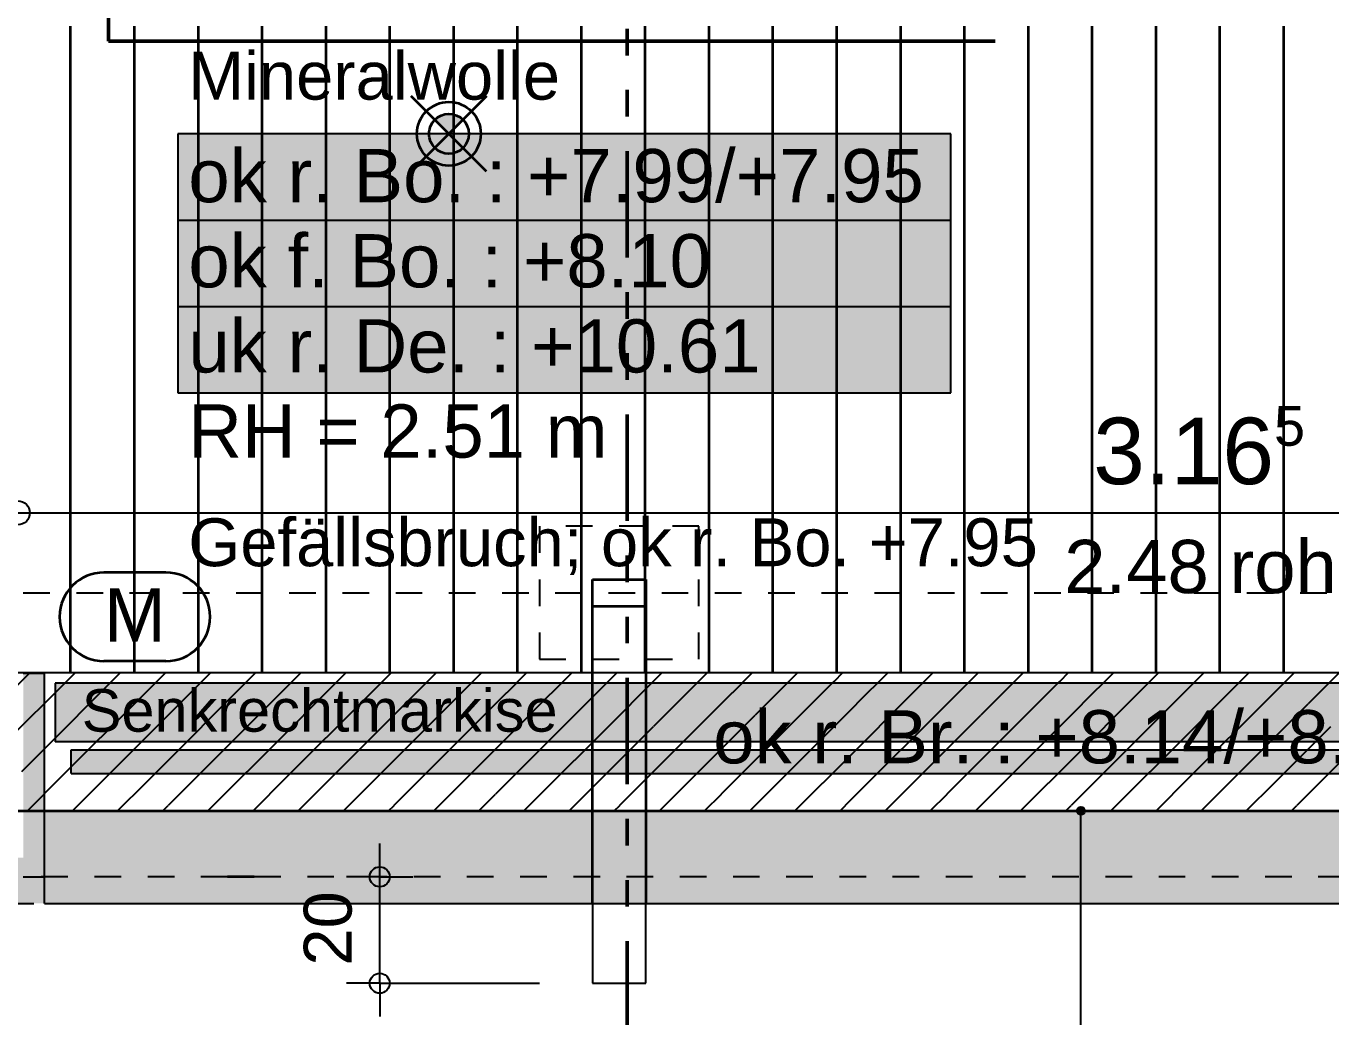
# Model space of a CAD drawing. Header units: centimetres. Extents: x 0.3 to 84.3, y 0.3 to 59.7.
# Drawn here: x 50.247 to 55.151, y 10.415 to 14.14 of the extents above; entities that cross this region are included whole.
import ezdxf

# ---------------------------------------------------------------- set-up
doc = ezdxf.new("R2010")
doc.units = ezdxf.units.CM
for name, pattern in [('AUSGEZOGEN', [0]), ('KURZGESTRICHELT', [0.25, 0.15, -0.1]), ('LINIE_17', [0.05, 0, -0.05]), ('LINIE_23', [0.79, 0.4, -0.13, 0, -0.13, 0, -0.13]), ('PHANTOM', [63.5, 31.75, -6.35, 6.35, -6.35, 6.35, -6.35]), ('PUNKT', [6.35, 0, -6.35]), ('RAND', [44.45, 12.7, -6.35, 12.7, -6.35, 0, -6.35]), ('VERDECKT', [9.525, 6.35, -3.175])]:
    doc.linetypes.add(name, pattern=pattern)
for name, color, linetype, lineweight in [('Allgemein', 7, 'AUSGEZOGEN', 35), ('Ausbau Raeume', 7, 'AUSGEZOGEN', 35), ('Bauachsen grob', 7, 'RAND', 25), ('Beton Ansicht', 7, 'AUSGEZOGEN', 25), ('Beton verdeckt vorne', 7, 'KURZGESTRICHELT', 25), ('Bodenplatte', 7, 'AUSGEZOGEN', 35), ('Decke', 7, 'AUSGEZOGEN', 35), ('Detailmasse', 7, 'AUSGEZOGEN', 25), ('Dichtung', 240, 'AUSGEZOGEN', 25), ('Entwaesserungsb._ Retentionb', 251, 'AUSGEZOGEN', 50), ('Holz Fassadenverkleidung', 7, 'AUSGEZOGEN', 35), ('Holzgelaender', 7, 'AUSGEZOGEN', 50), ('Konstruktion oben', 7, 'VERDECKT', 25), ('Rolladen', 7, 'AUSGEZOGEN', 25), ('Spengler', 7, 'AUSGEZOGEN', 35), ('Text Decke', 7, 'AUSGEZOGEN', 50), ('Text Koten', 7, 'AUSGEZOGEN', 50), ('Text Werkplan Ausfuehrung', 7, 'AUSGEZOGEN', 50), ('Vorhangbrett', 7, 'AUSGEZOGEN', 25), ('Werkplan- Ausfuehrungsmasse', 7, 'AUSGEZOGEN', 25)]:
    doc.layers.add(name, color=color, linetype=linetype, lineweight=lineweight)
doc.layers.add('Elektro Apparate', color=7, linetype='AUSGEZOGEN', lineweight=35, true_color=0x656565)
doc.layers.add('Elektro Text', color=7, linetype='AUSGEZOGEN', lineweight=35, true_color=0x656565)
doc.styles.add('ARIAL', font='ARIAL.TTF')

msp = doc.modelspace()

# ---------------------------------------------------------------- hatches: boundary and pattern name
at = {"layer": 'Allgemein', "linetype": 'AUSGEZOGEN', "lineweight": 25}
msp.add_hatch(color=32, dxfattribs=at).paths.add_polyline_path([(50.236, 11.7057), (50.236, 10.9417), (50.316, 10.9417), (50.316, 11.7057)])
at = {"layer": 'Elektro Apparate', "linetype": 'AUSGEZOGEN', "lineweight": 35}
h = msp.add_hatch(color=40, dxfattribs=at)
h.paths.add_polyline_path([(51.783, 13.6817), (51.836, 13.7347), (51.889, 13.6817), (51.8828, 13.6761), (51.8527, 13.6616), (51.8193, 13.6616), (51.7892, 13.6761)], flags=16)
h.paths.add_polyline_path([(51.889, 13.7878), (51.836, 13.7347), (51.783, 13.7878), (51.7892, 13.7934), (51.8193, 13.8079), (51.8527, 13.8079), (51.8828, 13.7934)], flags=16)
at = {"layer": 'Holzgelaender', "linetype": 'AUSGEZOGEN', "lineweight": 25, "true_color": 0xe3e3e3}
msp.add_hatch(color=254, dxfattribs=at).paths.add_polyline_path([(50.416, 11.4197), (50.416, 11.3297), (56.346, 11.3297), (56.346, 11.4197)])
at = {"layer": 'Rolladen', "linetype": 'AUSGEZOGEN', "lineweight": 25, "true_color": 0xf2edfc}
msp.add_hatch(color=7, dxfattribs=at).paths.add_polyline_path([(56.406, 11.6697), (56.406, 11.4497), (50.356, 11.4497), (50.356, 11.6697)], flags=16)
at = {"layer": 'Spengler', "linetype": 'AUSGEZOGEN', "lineweight": 25, "true_color": 0xfafafa}
for points in [[(50.316, 11.1897), (50.316, 10.8417), (56.446, 10.8417), (56.446, 11.1897)], [(50.236, 11.0137), (45.436, 11.0137), (45.436, 10.9417), (45.356, 10.9417), (45.356, 10.8417), (50.316, 10.8417), (50.316, 10.9417), (50.236, 10.9417)]]:
    msp.add_hatch(color=7, dxfattribs=at).paths.add_polyline_path(points)
at = {"layer": 'Text Koten', "linetype": 'AUSGEZOGEN', "lineweight": 25, "true_color": 0xf1f1f1}
msp.add_hatch(color=7, dxfattribs=at).paths.add_polyline_path([(50.8166, 13.7347), (50.8166, 12.7614), (53.7233, 12.7614), (53.7233, 13.7347)])
at = {"layer": 'Text Werkplan Ausfuehrung', "linetype": 'AUSGEZOGEN', "lineweight": 25}
for points in [[(54.1967, 11.1897), (54.2267, 11.1897), (54.2246, 11.1972)], [(54.1967, 11.1897), (54.2246, 11.1972), (54.1988, 11.1972)], [(54.1988, 11.1822), (54.2267, 11.1897), (54.1967, 11.1897)], [(54.1988, 11.1972), (54.2246, 11.1972), (54.2192, 11.2026)], [(54.1988, 11.1972), (54.2192, 11.2026), (54.2042, 11.2026)], [(54.1988, 11.1822), (54.2246, 11.1822), (54.2267, 11.1897)], [(54.2042, 11.2026), (54.2192, 11.2026), (54.2117, 11.2047)], [(54.2042, 11.1768), (54.2246, 11.1822), (54.1988, 11.1822)], [(54.2042, 11.1768), (54.2192, 11.1768), (54.2246, 11.1822)], [(54.2192, 11.1768), (54.2042, 11.1768), (54.2117, 11.1747)]]:
    msp.add_hatch(color=11, dxfattribs=at).paths.add_polyline_path(points)

# ---------------------------------------------------------------- linework, layer by layer
at = {"layer": 'Allgemein', "color": 7, "linetype": 'AUSGEZOGEN', "lineweight": 25}
for p, q in [((50.316, 11.7057), (50.236, 11.7057)), ((50.316, 11.5497), (50.316, 11.7057)), ((50.316, 10.9417), (50.316, 11.5497)), ((50.236, 10.9417), (50.316, 10.9417))]:
    msp.add_line(p, q, dxfattribs=at)
at = {"layer": 'Ausbau Raeume', "color": 254, "linetype": 'AUSGEZOGEN', "lineweight": 35}
for p, q in [((50.4142, 13.4203), (50.4142, 14.1389)), ((50.6542, 13.4203), (50.6542, 14.1389)), ((50.8942, 13.4203), (50.8942, 14.1389)), ((51.1342, 13.4203), (51.1342, 14.1389)), ((51.3742, 13.4203), (51.3742, 14.1389)), ((51.6142, 13.4203), (51.6142, 14.1389)), ((51.8542, 13.4203), (51.8542, 14.1389)), ((52.0942, 13.4203), (52.0942, 14.1389)), ((52.3342, 13.4203), (52.3342, 14.1389)), ((52.5742, 13.4203), (52.5742, 14.1389)), ((52.8142, 13.4203), (52.8142, 14.1389)), ((53.0542, 13.4203), (53.0542, 14.1389)), ((53.2942, 13.4203), (53.2942, 14.1389)), ((53.5342, 13.4203), (53.5342, 14.1389)), ((53.7742, 13.4203), (53.7742, 14.1389)), ((54.0142, 13.4203), (54.0142, 14.1389)), ((54.2542, 13.4203), (54.2542, 14.1389)), ((54.4942, 13.4203), (54.4942, 14.1389)), ((54.7342, 13.4203), (54.7342, 14.1389)), ((54.9742, 13.4203), (54.9742, 14.1389)), ((50.4142, 12.7003), (50.4142, 13.4189)), ((50.6542, 12.7003), (50.6542, 13.4189)), ((50.8942, 12.7003), (50.8942, 13.4189)), ((51.1342, 12.7003), (51.1342, 13.4189)), ((51.3742, 12.7003), (51.3742, 13.4189)), ((51.6142, 12.7003), (51.6142, 13.4189)), ((51.8542, 12.7003), (51.8542, 13.4189)), ((52.0942, 12.7003), (52.0942, 13.4189)), ((52.3342, 12.7003), (52.3342, 13.4189)), ((52.5742, 12.7003), (52.5742, 13.4189)), ((52.8142, 12.7003), (52.8142, 13.4189)), ((53.0542, 12.7003), (53.0542, 13.4189)), ((53.2942, 12.7003), (53.2942, 13.4189)), ((53.5342, 12.7003), (53.5342, 13.4189)), ((53.7742, 12.7003), (53.7742, 13.4189)), ((54.0142, 12.7003), (54.0142, 13.4189)), ((54.2542, 12.7003), (54.2542, 13.4189)), ((54.4942, 12.7003), (54.4942, 13.4189)), ((54.7342, 12.7003), (54.7342, 13.4189)), ((54.9742, 12.7003), (54.9742, 13.4189)), ((50.4142, 11.9803), (50.4142, 12.6989)), ((50.6542, 11.9803), (50.6542, 12.6989)), ((50.8942, 11.9803), (50.8942, 12.6989)), ((51.1342, 11.9803), (51.1342, 12.6989)), ((51.3742, 11.9803), (51.3742, 12.6989)), ((51.6142, 11.9803), (51.6142, 12.6989)), ((51.8542, 11.9803), (51.8542, 12.6989)), ((52.0942, 11.9803), (52.0942, 12.6989)), ((52.3342, 11.9803), (52.3342, 12.6989)), ((52.5742, 11.9803), (52.5742, 12.6989)), ((52.8142, 11.9803), (52.8142, 12.6989)), ((53.0542, 11.9803), (53.0542, 12.6989)), ((53.2942, 11.9803), (53.2942, 12.6989)), ((53.5342, 11.9803), (53.5342, 12.6989)), ((53.7742, 11.9803), (53.7742, 12.6989)), ((54.0142, 11.9803), (54.0142, 12.6989)), ((54.2542, 11.9803), (54.2542, 12.6989)), ((54.4942, 11.9803), (54.4942, 12.6989)), ((54.7342, 11.9803), (54.7342, 12.6989)), ((54.9742, 11.9803), (54.9742, 12.6989)), ((50.4142, 11.7097), (50.4142, 11.9789)), ((50.6542, 11.7097), (50.6542, 11.9789)), ((50.8942, 11.7097), (50.8942, 11.9789)), ((51.1342, 11.7097), (51.1342, 11.9789)), ((51.3742, 11.7097), (51.3742, 11.9789)), ((51.6142, 11.7097), (51.6142, 11.9789)), ((51.8542, 11.7097), (51.8542, 11.9789)), ((52.0942, 11.7097), (52.0942, 11.9789)), ((52.3342, 11.7097), (52.3342, 11.9789)), ((52.5742, 11.7097), (52.5742, 11.9789)), ((52.8142, 11.7097), (52.8142, 11.9789)), ((53.0542, 11.7097), (53.0542, 11.9789)), ((53.2942, 11.7097), (53.2942, 11.9789)), ((53.5342, 11.7097), (53.5342, 11.9789)), ((53.7742, 11.7097), (53.7742, 11.9789)), ((54.0142, 11.7097), (54.0142, 11.9789)), ((54.2542, 11.7097), (54.2542, 11.9789)), ((54.4942, 11.7097), (54.4942, 11.9789)), ((54.7342, 11.7097), (54.7342, 11.9789)), ((54.9742, 11.7097), (54.9742, 11.9789))]:
    msp.add_line(p, q, dxfattribs=at)
at = {"layer": 'Bauachsen grob', "color": 32, "linetype": 'LINIE_23', "lineweight": 50, "true_color": 0xc36e14}
msp.add_line((52.506, 1.3897), (52.506, 58.1), dxfattribs=at)
at = {"layer": 'Beton Ansicht', "color": 7, "linetype": 'AUSGEZOGEN', "lineweight": 25}
msp.add_line((50.216, 11.7097), (56.546, 11.7097), dxfattribs=at)
at = {"layer": 'Beton verdeckt vorne', "color": 7, "linetype": 'VERDECKT', "lineweight": 25}
msp.add_line((50.316, 11.1897), (56.446, 11.1897), dxfattribs=at)
at = {"layer": 'Bodenplatte', "color": 92, "linetype": 'VERDECKT', "lineweight": 35, "true_color": 0x00c600}
msp.add_line((31.916, 11.1897), (63.756, 11.1897), dxfattribs=at)
at = {"layer": 'Decke', "color": 92, "linetype": 'PHANTOM', "lineweight": 35, "true_color": 0x00c600}
msp.add_line((31.916, 11.1897), (63.756, 11.1897), dxfattribs=at)
at = {"layer": 'Decke', "color": 92, "linetype": 'VERDECKT', "lineweight": 35, "true_color": 0x00c600}
msp.add_line((50.316, 11.1897), (56.446, 11.1897), dxfattribs=at)
at = {"layer": 'Detailmasse', "color": 240, "linetype": 'AUSGEZOGEN', "lineweight": 25}
for p, q in [((51.576, 10.9417), (51.576, 11.0667)), ((51.576, 10.9417), (51.451, 10.9417)), ((51.576, 10.9417), (51.701, 10.9417)), ((51.576, 10.9417), (51.576, 10.9417)), ((51.576, 10.5417), (51.576, 10.9417)), ((51.576, 10.5417), (51.451, 10.5417)), ((51.576, 10.5417), (51.701, 10.5417)), ((51.576, 10.5417), (52.176, 10.5417)), ((51.576, 10.5417), (51.576, 10.4167))]:
    msp.add_line(p, q, dxfattribs=at)
for centre in [(51.576, 10.9417), (51.576, 10.5417)]:
    msp.add_circle(centre, 0.0375, dxfattribs=at)
at = {"layer": 'Dichtung', "color": 21, "linetype": 'AUSGEZOGEN', "lineweight": 25, "true_color": 0xffa8a8}
for p, q in [((50.216, 11.6634), (50.2623, 11.7097)), ((50.3574, 11.6351), (50.4321, 11.7097)), ((50.4423, 11.5503), (50.6018, 11.7097)), ((50.5271, 11.4654), (50.7389, 11.6771)), ((50.7393, 11.6776), (50.7715, 11.7097)), ((50.8241, 11.5927), (50.9412, 11.7097)), ((50.909, 11.5078), (51.1109, 11.7097)), ((51.206, 11.6351), (51.2806, 11.7097)), ((51.2908, 11.5503), (51.4503, 11.7097)), ((51.3757, 11.4654), (51.5874, 11.6771)), ((51.5878, 11.6776), (51.62, 11.7097)), ((51.6727, 11.5927), (51.7897, 11.7097)), ((51.7575, 11.5078), (51.9594, 11.7097)), ((52.0545, 11.6351), (52.1291, 11.7097)), ((52.1393, 11.5503), (52.2988, 11.7097)), ((52.2242, 11.4654), (52.4359, 11.6771)), ((52.4363, 11.6776), (52.4685, 11.7097)), ((52.5212, 11.5927), (52.6382, 11.7097)), ((52.606, 11.5078), (52.8079, 11.7097)), ((52.903, 11.6351), (52.9776, 11.7097)), ((52.9879, 11.5503), (53.1473, 11.7097)), ((53.0727, 11.4654), (53.2844, 11.6771)), ((53.2849, 11.6776), (53.317, 11.7097)), ((53.3697, 11.5927), (53.4868, 11.7097)), ((53.4546, 11.5078), (53.6565, 11.7097)), ((53.7516, 11.6351), (53.8262, 11.7097)), ((53.8364, 11.5503), (53.9959, 11.7097)), ((53.9213, 11.4654), (54.133, 11.6771)), ((54.1334, 11.6776), (54.1656, 11.7097)), ((54.2182, 11.5927), (54.3353, 11.7097)), ((54.3031, 11.5078), (54.505, 11.7097)), ((54.6001, 11.6351), (54.6747, 11.7097)), ((54.6849, 11.5503), (54.8444, 11.7097)), ((54.7698, 11.4654), (54.9815, 11.6771)), ((54.9819, 11.6776), (55.0141, 11.7097)), ((55.0668, 11.5927), (55.1838, 11.7097)), ((50.216, 11.4937), (50.357, 11.6347)), ((50.9938, 11.423), (51.2055, 11.6347)), ((51.8424, 11.423), (52.0541, 11.6347)), ((52.6909, 11.423), (52.9026, 11.6347)), ((53.5394, 11.423), (53.7511, 11.6347)), ((54.3879, 11.423), (54.5997, 11.6347)), ((50.612, 11.3806), (50.8237, 11.5923)), ((51.4605, 11.3806), (51.6722, 11.5923)), ((52.3091, 11.3806), (52.5208, 11.5923)), ((53.1576, 11.3806), (53.3693, 11.5923)), ((54.0061, 11.3806), (54.2178, 11.5923)), ((54.8546, 11.3806), (55.0663, 11.5923)), ((50.2302, 11.3381), (50.4419, 11.5498)), ((51.0787, 11.3381), (51.2904, 11.5498)), ((51.9272, 11.3381), (52.1389, 11.5498)), ((52.7757, 11.3381), (52.9875, 11.5498)), ((53.6243, 11.3381), (53.836, 11.5498)), ((54.4728, 11.3381), (54.6845, 11.5498)), ((50.6969, 11.2957), (50.9086, 11.5074)), ((51.5454, 11.2957), (51.7571, 11.5074)), ((52.3939, 11.2957), (52.6056, 11.5074)), ((53.2424, 11.2957), (53.4541, 11.5074)), ((54.091, 11.2957), (54.3027, 11.5074)), ((54.9395, 11.2957), (55.1512, 11.5074)), ((50.315, 11.2533), (50.5267, 11.465)), ((51.1635, 11.2533), (51.3753, 11.465)), ((52.0121, 11.2533), (52.2238, 11.465)), ((52.8606, 11.2533), (53.0723, 11.465)), ((53.7091, 11.2533), (53.9208, 11.465)), ((54.5577, 11.2533), (54.7694, 11.465)), ((50.4212, 11.1897), (50.6116, 11.3801)), ((50.7817, 11.2109), (50.9934, 11.4226)), ((51.2697, 11.1897), (51.4601, 11.3801)), ((51.6302, 11.2109), (51.8419, 11.4226)), ((52.1182, 11.1897), (52.3086, 11.3801)), ((52.4788, 11.2109), (52.6905, 11.4226)), ((52.9668, 11.1897), (53.1572, 11.3801)), ((53.3273, 11.2109), (53.539, 11.4226)), ((53.8153, 11.1897), (54.0057, 11.3801)), ((54.1758, 11.2109), (54.3875, 11.4226)), ((54.6638, 11.1897), (54.8542, 11.3801)), ((55.0243, 11.2109), (55.2361, 11.4226)), ((50.9303, 11.1897), (51.0783, 11.3377)), ((51.7788, 11.1897), (51.9268, 11.3377)), ((52.6273, 11.1897), (52.7753, 11.3377)), ((53.4759, 11.1897), (53.6238, 11.3377)), ((54.3244, 11.1897), (54.4724, 11.3377)), ((50.5909, 11.1897), (50.6964, 11.2953)), ((51.4394, 11.1897), (51.545, 11.2953)), ((52.2879, 11.1897), (52.3935, 11.2953)), ((53.1365, 11.1897), (53.242, 11.2953)), ((53.985, 11.1897), (54.0905, 11.2953)), ((54.8335, 11.1897), (54.9391, 11.2953)), ((50.2515, 11.1897), (50.3146, 11.2529)), ((51.1, 11.1897), (51.1631, 11.2529)), ((51.9485, 11.1897), (52.0116, 11.2529)), ((52.797, 11.1897), (52.8602, 11.2529)), ((53.6456, 11.1897), (53.7087, 11.2529)), ((54.4941, 11.1897), (54.5572, 11.2529)), ((50.7606, 11.1897), (50.7813, 11.2104)), ((51.6091, 11.1897), (51.6298, 11.2104)), ((52.4576, 11.1897), (52.4783, 11.2104)), ((53.3062, 11.1897), (53.3269, 11.2104)), ((54.1547, 11.1897), (54.1754, 11.2104)), ((55.0032, 11.1897), (55.0239, 11.2104))]:
    msp.add_line(p, q, dxfattribs=at)
at = {"layer": 'Elektro Apparate', "color": 40, "linetype": 'AUSGEZOGEN', "lineweight": 35}
for p, q in [((51.9774, 13.8762), (51.6946, 13.5933)), ((51.9774, 13.5933), (51.6946, 13.8762))]:
    msp.add_line(p, q, dxfattribs=at)
for radius in [0.12, 0.075]:
    msp.add_circle((51.836, 13.7347), radius, dxfattribs=at)
at = {"layer": 'Elektro Text', "color": 40, "linetype": 'AUSGEZOGEN', "lineweight": 35}
for p, q in [((50.7721, 12.0857), (50.5393, 12.0857)), ((50.7721, 11.7524), (50.5393, 11.7524))]:
    msp.add_line(p, q, dxfattribs=at)
for centre, start, end in [((50.5393, 11.9191), 90, 270), ((50.7721, 11.9191), 270, 90)]:
    msp.add_arc(centre, 0.1667, start, end, dxfattribs=at)
at = {"layer": 'Entwaesserungsb._ Retentionb', "color": 7, "linetype": 'LINIE_17', "lineweight": 25}
msp.add_line((32.436, 12.0097), (63.236, 12.0097), dxfattribs=at)
at = {"layer": 'Holz Fassadenverkleidung', "color": 7, "linetype": 'LINIE_17', "lineweight": 25}
msp.add_line((64.004, 10.9417), (31.668, 10.9417), dxfattribs=at)
at = {"layer": 'Holzgelaender', "color": 7, "linetype": 'AUSGEZOGEN', "lineweight": 25}
for p, q in [((50.416, 11.3297), (50.416, 11.4197)), ((50.416, 11.4197), (56.346, 11.4197)), ((50.416, 11.3297), (56.346, 11.3297))]:
    msp.add_line(p, q, dxfattribs=at)
at = {"layer": 'Konstruktion oben', "color": 7, "linetype": 'PUNKT', "lineweight": 35}
for p, q in [((56.446, 11.2377), (50.316, 11.2377)), ((64.004, 10.9417), (31.668, 10.9417))]:
    msp.add_line(p, q, dxfattribs=at)
at = {"layer": 'Rolladen', "color": 202, "linetype": 'PHANTOM', "lineweight": 25}
for p, q in [((50.356, 11.6697), (50.356, 11.4497)), ((56.406, 11.6697), (50.356, 11.6697)), ((56.406, 11.4497), (50.356, 11.4497))]:
    msp.add_line(p, q, dxfattribs=at)
at = {"layer": 'Spengler', "color": 240, "linetype": 'LINIE_17', "lineweight": 25}
for p, q in [((52.776, 12.2597), (52.176, 12.2597)), ((52.176, 12.2597), (52.176, 11.7597)), ((52.776, 11.7597), (52.776, 12.2597)), ((52.176, 11.7597), (52.776, 11.7597))]:
    msp.add_line(p, q, dxfattribs=at)
at = {"layer": 'Spengler', "color": 240, "linetype": 'VERDECKT', "lineweight": 35}
for p, q in [((52.376, 12.0597), (52.576, 12.0597)), ((52.376, 10.8417), (52.376, 12.0597)), ((52.576, 12.0597), (52.576, 10.8417)), ((52.376, 11.9597), (52.576, 11.9597))]:
    msp.add_line(p, q, dxfattribs=at)
at = {"layer": 'Spengler', "color": 7, "linetype": 'AUSGEZOGEN', "lineweight": 25}
for p, q in [((50.316, 11.1897), (56.446, 11.1897)), ((50.316, 10.8417), (50.316, 10.9417)), ((45.396, 10.8417), (50.276, 10.8417)), ((50.316, 10.8417), (56.446, 10.8417))]:
    msp.add_line(p, q, dxfattribs=at)
at = {"layer": 'Spengler', "color": 240, "linetype": 'AUSGEZOGEN', "lineweight": 25}
for p, q in [((52.376, 10.8417), (52.376, 10.5417)), ((52.576, 10.5417), (52.576, 10.8417)), ((52.376, 10.5417), (52.576, 10.5417))]:
    msp.add_line(p, q, dxfattribs=at)
at = {"layer": 'Text Decke', "color": 92, "linetype": 'AUSGEZOGEN', "lineweight": 50, "true_color": 0x00c600}
for q in [(50.5566, 16.1797), (53.8896, 14.0827)]:
    msp.add_line((50.5566, 14.0827), q, dxfattribs=at)
at = {"layer": 'Text Koten', "color": 7, "linetype": 'AUSGEZOGEN', "lineweight": 25}
for p, q in [((50.8166, 13.7347), (50.8166, 12.7614)), ((53.7233, 13.7347), (50.8166, 13.7347)), ((53.7233, 12.7614), (53.7233, 13.7347)), ((50.8166, 13.4103), (53.7233, 13.4103)), ((50.8166, 13.0858), (53.7233, 13.0858)), ((50.8166, 12.7614), (53.7233, 12.7614))]:
    msp.add_line(p, q, dxfattribs=at)
at = {"layer": 'Text Werkplan Ausfuehrung', "color": 11, "linetype": 'AUSGEZOGEN', "lineweight": 25, "true_color": 0xff8c8c}
for p, q in [((54.1967, 11.1897), (54.1967, 11.1897)), ((54.2117, 11.2047), (54.2117, 11.2047)), ((54.2117, 9.3811), (54.2117, 11.1897)), ((54.2267, 11.1897), (54.2267, 11.1897)), ((54.2117, 11.1747), (54.2117, 11.1747))]:
    msp.add_line(p, q, dxfattribs=at)
msp.add_circle((54.2117, 11.1897), 0.015, dxfattribs=at)
at = {"layer": 'Werkplan- Ausfuehrungsmasse', "color": 7, "linetype": 'AUSGEZOGEN', "lineweight": 25}
msp.add_line((50.216, 12.3097), (56.546, 12.3097), dxfattribs=at)
msp.add_circle((50.216, 12.3097), 0.045, dxfattribs=at)

# ---------------------------------------------------------------- texts
at = {"layer": 'Detailmasse', "color": 240, "linetype": 'AUSGEZOGEN', "lineweight": 35, "insert": (51.4729, 10.6079), "char_height": 0.18, "width": 0.09, "attachment_point": 7, "rotation": 90, "style": 'ARIAL'}
msp.add_mtext('20', dxfattribs=at)
at = {"layer": 'Elektro Text', "color": 40, "linetype": 'AUSGEZOGEN', "lineweight": 35, "insert": (50.5393, 11.8257), "char_height": 0.2, "width": 0.1, "attachment_point": 7, "style": 'ARIAL'}
msp.add_mtext('M', dxfattribs=at)
at = {"layer": 'Entwaesserungsb._ Retentionb', "color": 7, "linetype": 'AUSGEZOGEN', "lineweight": 35, "insert": (50.8564, 12.0759), "char_height": 0.18, "width": 0.09, "attachment_point": 7, "style": 'ARIAL'}
msp.add_mtext('Gefällsbruch;\\~ok\\~r.\\~Bo.\\~+7.95', dxfattribs=at)
at = {"layer": 'Text Decke', "color": 92, "linetype": 'AUSGEZOGEN', "lineweight": 35, "true_color": 0x00c600, "insert": (50.8566, 13.8607), "char_height": 0.18, "width": 0.09, "attachment_point": 7, "style": 'ARIAL'}
msp.add_mtext('Mineralwolle', dxfattribs=at)
at = {"layer": 'Text Koten', "color": 7, "linetype": 'AUSGEZOGEN', "lineweight": 35, "char_height": 0.2, "width": 0.1, "attachment_point": 7, "style": 'ARIAL'}
for s, insert in [('ok\\~r.\\~Bo.\\~:\\~+7.99/+7.95', (50.8566, 13.4747)), ('ok\\~f.\\~Bo.\\~:\\~+8.10', (50.8566, 13.1547)), ('uk\\~r.\\~De.\\~:\\~+10.61', (50.8566, 12.8347)), ('RH\\~=\\~2.51\\~m', (50.8566, 12.5147)), ('ok\\~r.\\~Br.\\~:\\~+8.14/+8.13', (52.8295, 11.3654))]:
    msp.add_mtext(s, dxfattribs=dict(at, insert=insert))
at = {"layer": 'Vorhangbrett', "color": 191, "linetype": 'AUSGEZOGEN', "lineweight": 35, "true_color": 0xbe96ea, "insert": (50.456, 11.4851), "char_height": 0.16, "width": 0.08, "attachment_point": 7, "style": 'ARIAL'}
msp.add_mtext('Senkrechtmarkise', dxfattribs=at)
at = {"layer": 'Werkplan- Ausfuehrungsmasse', "color": 7, "linetype": 'AUSGEZOGEN', "lineweight": 50, "attachment_point": 7, "style": 'ARIAL'}
for s, insert, char_height, width in [('5', (54.9377, 12.56), 0.15, 0.075), ('3.16', (54.258, 12.4142), 0.25, 0.125)]:
    msp.add_mtext(s, dxfattribs=dict(at, insert=insert, char_height=char_height, width=width))
at = {"layer": 'Werkplan- Ausfuehrungsmasse', "color": 7, "linetype": 'AUSGEZOGEN', "lineweight": 35, "insert": (54.1488, 12.0055), "char_height": 0.2, "width": 0.1, "attachment_point": 7, "style": 'ARIAL'}
msp.add_mtext('2.48\\~roh', dxfattribs=at)

doc.saveas('drawing.dxf')
